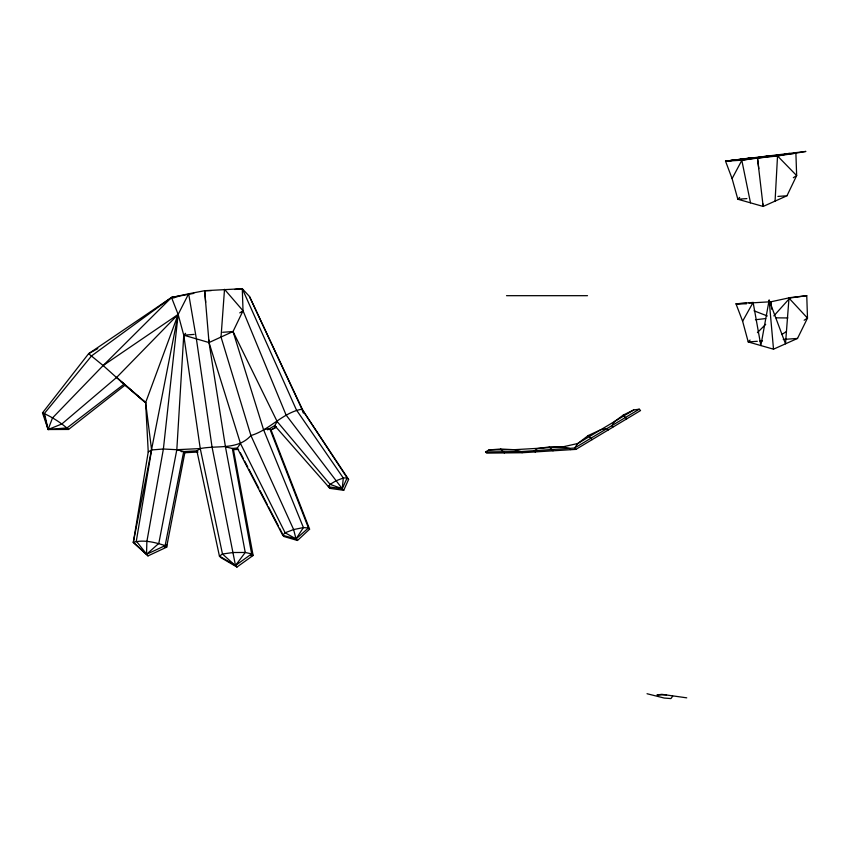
<?xml version="1.0" encoding="UTF-8"?>
<svg xmlns="http://www.w3.org/2000/svg" width="850" height="850" viewBox="0 0 850 850"><rect width="100%" height="100%" fill="white"/><g stroke="black" fill="none" stroke-linecap="round" stroke-linejoin="round"><path stroke-width="1.27" d="M304.109 413.058L249.464 296.469L242.282 288.703L204.659 290.7L188.647 293.792L178.139 314.436L145.626 402.603L148.24 451.934L133.312 542.396L147.996 555.9L166.611 547.188L166.621 544.531M775.072 201.11L777.527 155.964L789.374 153.383M147.996 555.9L136.308 541.11L151.597 449.947L145.626 402.603L124.079 384.136L67.065 427.89L48.099 429.516L42.5 412.866L88.613 353.696L103.147 365.532L125.046 385.156L68.542 429.452L48.099 429.516L52.487 417.956L103.147 365.532L178.139 314.436L133.312 542.396L146.519 554.338L158.812 543.394L176.821 449.703L183.749 335.176L178.139 314.436L171.519 297.479L193.789 293.388M806.756 295.683L788.991 298.127L785.506 343.814L769.133 300.146L760.867 345.567L753.121 302.441L735.994 303.822L742.613 321.226L748.223 341.934L773.511 349.191L797.513 338.438L807.5 318.112L806.756 295.683L790.287 297.596L771.141 301.739L749.009 303.046M164.167 546.933L166.611 547.188L184.822 452.742L183.706 451.562L176.821 449.703L163.381 449.013L151.597 449.947L148.24 451.934M348.606 479.432L347.129 477.87L343.294 478.019L336.228 480.696L330.076 484.341L328.44 486.816L329.917 488.378L343.729 490.301L348.606 479.432L301.962 409.179C282.731 412.494 269.663 430.068 250.92 435.54C237.894 450.277 217.398 445.145 200.249 448.566L196.892 450.851L183.706 451.562L165.134 545.626L146.519 554.338L146.869 541.524L163.381 449.013L178.139 314.436L116.694 377.368L61.848 423.98L48.099 429.516L44.317 415.682M786.972 195.776L796.652 175.599L795.898 153.17L805.885 151.428L725.528 161.149L732.094 178.596L737.832 199.24L763.162 206.444L786.972 195.776L777.92 196.414M211.268 290.604L204.659 290.7L209.026 342.55L225.452 446.877L232.337 448.449L233.452 449.618L253.109 555.464L236.969 567.046L222.477 554.019L200.249 448.566L183.749 335.176L209.026 342.55L233.038 331.532L243.026 310.771L242.282 288.703L234.685 289.478M732.094 178.596L742.284 159.502L750.89 157.93L725.528 161.149L741.795 160.225L779.386 155.114M742.613 321.226L753.121 302.441M222.657 332.297L233.038 331.532L277.164 421.568L274.731 425.616L267.569 429.845M250.633 555.634L253.109 555.464L251.632 553.913L232.337 448.449L237.309 448.024L240.486 443.509L209.026 342.55L208.845 339.926M672.679 696.192L670.937 698.572L664.211 698.052L647.031 693.727M773.851 315.892L790.287 297.596M739.659 197.391L737.832 199.24L746.884 198.602M185.587 333.317L183.749 335.176L194.119 334.411M750.061 340.085L748.223 341.934L757.308 341.296M757.414 332.658L765.691 324.317M103.147 365.532L171.519 297.479L188.647 293.792L196.393 338.863L212.022 446.909L235.492 565.484L251.632 553.913L245.246 552.468L233.176 552.511L222.477 554.019L219.428 556.102L220.904 557.653L236.969 567.046M237.309 448.024L282.752 535.309L283.868 536.488L297.489 540.483L309.591 529.168L271.023 429.909L269.726 428.549L263.553 429.686L233.038 331.532M639.253 409.179L607.028 428.549L600.844 429.686L588.211 435.54L577.777 443.509L574.611 448.024L520.997 451.562L485.531 451.934L486.646 453.114L522.112 452.742L575.896 449.384L640.549 410.55L639.253 409.179L633.718 409.955L623.369 415.013L614.454 421.568L577.777 443.509L562.753 446.877L514.122 449.703L488.888 449.947L485.531 451.934M239.774 312.885L243.026 310.771L224.517 289.319L221.032 337.046L250.92 435.54L293.632 529.561L296.013 538.921L297.489 540.483M793.337 177.714L796.652 175.599L777.527 155.964L757.488 158.1L763.162 206.444L762.949 203.894M781.809 334.496L786.271 331.638M804.153 320.248L807.5 318.112L788.991 298.127M633.718 409.955L614.454 421.568L612.021 425.616L612.722 427.252M97.771 348.574L88.613 353.696L171.519 297.479L178.022 296.533M276.377 427.359L271.023 429.909L275.878 426.987L276.377 427.359L274.731 425.616L329.917 488.378L328.61 486.104M133.312 542.396C143.469 539.357 155.189 542.364 165.134 545.626L166.611 547.188M770.185 155.646L741.795 160.225L750.497 202.842M777.527 155.964L795.898 153.17L725.528 161.149L760.197 157.388L757.488 158.1L758.795 168.608M570.743 449.618L569.628 448.449L562.753 446.877L549.312 446.909L537.54 448.566L534.193 450.851L535.309 452.03M755.448 319.749L765.701 318.559M488.888 449.947L500.671 449.013L514.122 449.703L520.997 451.562L522.112 452.742M759.9 341.105L762.492 340.924M783.243 339.447L797.513 338.438M746.406 303.206L735.994 303.822L746.481 303.822M184.822 452.742L198.018 452.03M176.821 449.703L200.249 448.566M233.452 449.618L238.606 449.384M666.549 694.779L656.965 694.96L661.821 694.333L686.747 697.839M181.167 451.594L183.706 451.562M506.515 295.683L587.499 295.683M776.05 317.847L787.844 317.953M328.44 486.816L342.252 488.75L343.729 490.301M64.781 428.814L68.542 429.452C60.892 422.663 51.861 416.84 42.5 412.866L43.977 414.428M174.08 297.989L171.519 297.479L91.619 355.842L44.476 413.355L48.099 429.516M754.056 310.824L767.306 315.956M121.125 381.597L124.079 384.136M121.104 381.767L145.764 402.932M116.694 377.368L145.626 402.603M623.369 415.013L626.641 418.901M608.313 429.909L607.028 428.549L574.611 448.024L575.896 449.384M588.211 435.54L592.099 439.641M549.312 446.909L553.021 450.829M500.671 449.013L504.379 452.933M309.591 529.168L308.465 527.977L269.726 428.549M277.164 421.568L330.076 484.341L342.252 488.75L347.129 477.87L301.962 409.179L249.464 296.469M240.433 452.912L243.493 458.798M244.715 461.157L247.775 467.043M248.997 469.391L258.793 488.229M260.015 490.578L267.357 504.709M268.579 507.067L278.364 525.895M279.586 528.254L283.263 535.309M240.486 443.509L285.122 532.759L296.013 538.921L308.465 527.977L303.418 527.574L293.632 529.561L285.122 532.759L282.752 535.309L296.013 538.921L303.418 527.574L263.553 429.686M242.282 288.703L296.427 409.955L343.294 478.019L342.252 488.75L286.078 415.013L243.026 310.771M301.962 409.179L303.248 412.941M196.892 450.851L219.428 556.102L235.492 565.484L245.246 552.468L225.452 446.877M769.133 300.146L773.511 349.191M204.659 290.7L205.679 302.334M771.141 301.739L771.598 309.156"/></g></svg>
